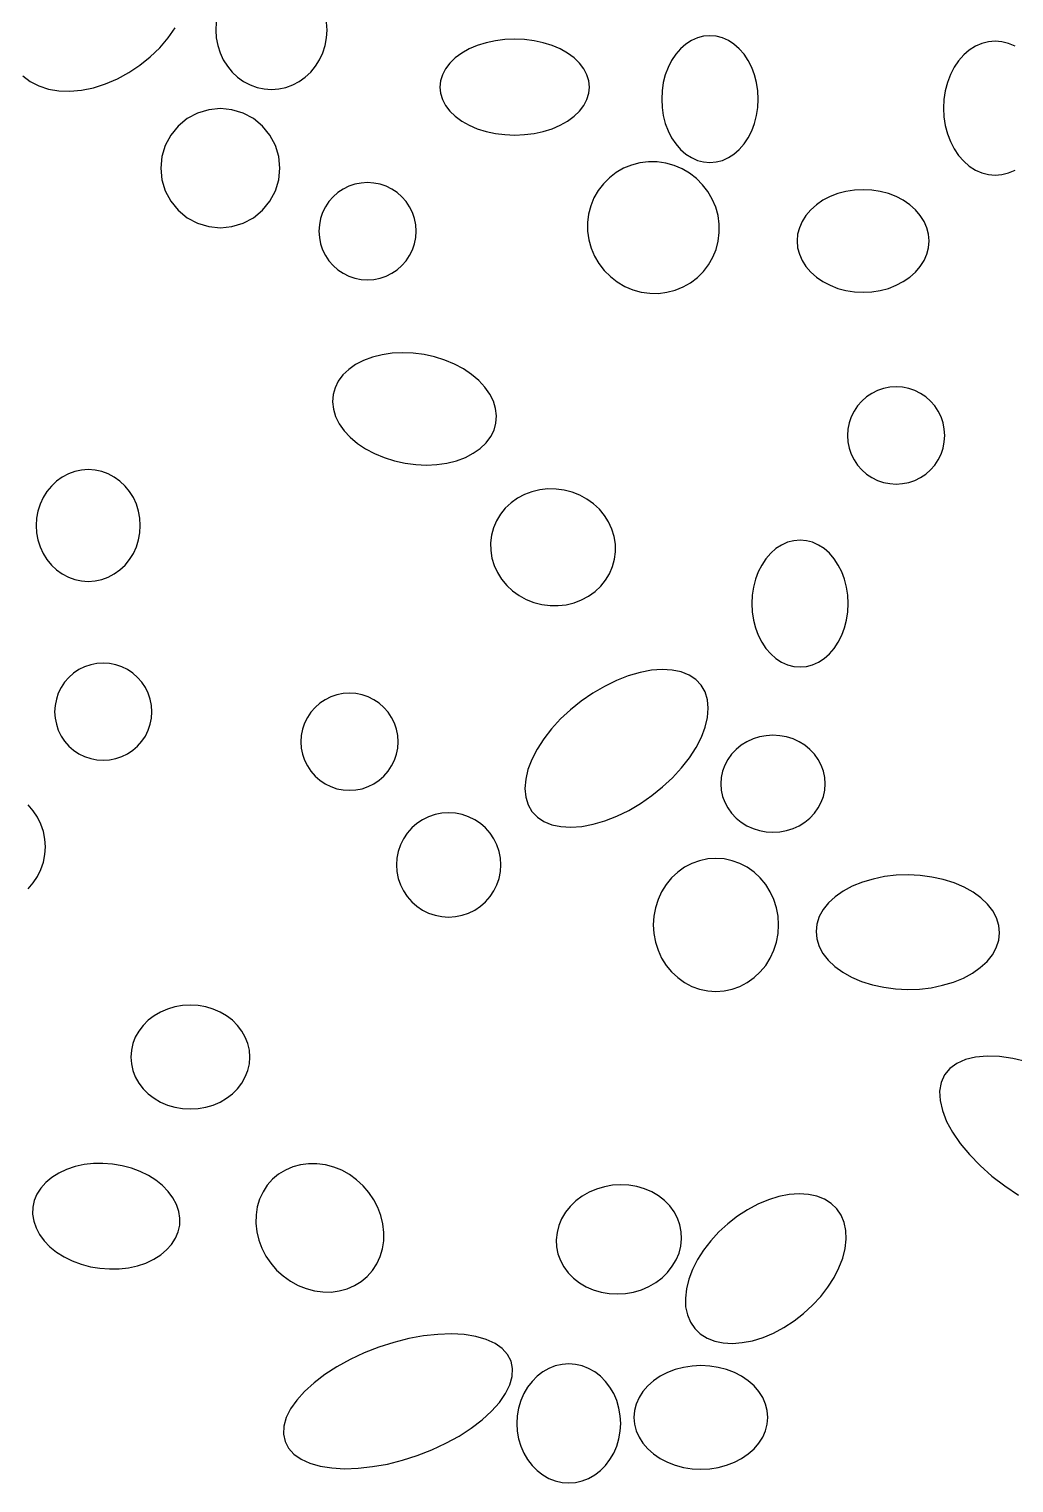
# Model space of a CAD drawing. Extents: x -1 to 217, y -22 to 302.
# Drawn here: x 156.57 to 166.98, y 31.22 to 46.59 of the extents above; entities that cross this region are included whole.
import ezdxf

# ---------------------------------------------------------------- set-up
doc = ezdxf.new("R2010")
doc.units = 0

msp = doc.modelspace()

# ---------------------------------------------------------------- linework, layer by layer
at = {"layer": 'CIRCLES'}
for p, q in [((158.35, 45.699), (158.241, 45.641)), ((158.468, 45.735), (158.35, 45.699)), ((158.591, 45.747), (158.468, 45.735)), ((158.714, 45.735), (158.591, 45.747)), ((158.832, 45.699), (158.714, 45.735)), ((158.941, 45.641), (158.832, 45.699)), ((158.146, 45.562), (158.067, 45.467)), ((158.241, 45.641), (158.146, 45.562)), ((159.037, 45.562), (158.941, 45.641)), ((159.115, 45.467), (159.037, 45.562)), ((158.009, 45.358), (157.973, 45.24)), ((158.067, 45.467), (158.009, 45.358)), ((159.174, 45.358), (159.115, 45.467)), ((159.209, 45.24), (159.174, 45.358)), ((157.973, 45.24), (157.961, 45.117)), ((159.221, 45.117), (159.209, 45.24)), ((157.961, 45.117), (157.973, 44.994)), ((159.209, 44.994), (159.221, 45.117)), ((157.973, 44.994), (158.009, 44.876)), ((159.174, 44.876), (159.209, 44.994)), ((158.009, 44.876), (158.067, 44.767)), ((158.067, 44.767), (158.146, 44.671)), ((159.037, 44.671), (159.115, 44.767)), ((159.115, 44.767), (159.174, 44.876)), ((158.146, 44.671), (158.241, 44.593)), ((158.241, 44.593), (158.35, 44.534)), ((158.832, 44.534), (158.941, 44.593)), ((158.941, 44.593), (159.037, 44.671)), ((158.35, 44.534), (158.468, 44.499)), ((158.468, 44.499), (158.591, 44.487)), ((158.591, 44.487), (158.714, 44.499)), ((158.714, 44.499), (158.832, 44.534))]:
    msp.add_line(p, q, dxfattribs=at)
at = {"layer": 'ELLIPSES'}
for p, q in [((158.038, 46.493), (158.114, 46.602)), ((158.548, 46.659), (158.543, 46.577)), ((158.543, 46.577), (158.548, 46.495)), ((159.719, 46.577), (159.714, 46.659)), ((159.714, 46.495), (159.719, 46.577)), ((157.95, 46.39), (158.038, 46.493)), ((158.548, 46.495), (158.563, 46.415)), ((159.699, 46.415), (159.714, 46.495)), ((161.4, 46.443), (161.307, 46.414)), ((161.498, 46.464), (161.4, 46.443)), ((161.6, 46.477), (161.498, 46.464)), ((161.703, 46.482), (161.6, 46.477)), ((161.806, 46.477), (161.703, 46.482)), ((161.907, 46.464), (161.806, 46.477)), ((162.005, 46.443), (161.907, 46.464)), ((162.098, 46.414), (162.005, 46.443)), ((163.512, 46.428), (163.456, 46.379)), ((163.571, 46.466), (163.512, 46.428)), ((163.635, 46.495), (163.571, 46.466)), ((163.7, 46.512), (163.635, 46.495)), ((163.767, 46.517), (163.7, 46.512)), ((163.833, 46.512), (163.767, 46.517)), ((163.898, 46.495), (163.833, 46.512)), ((163.962, 46.466), (163.898, 46.495)), ((164.021, 46.428), (163.962, 46.466)), ((164.077, 46.379), (164.021, 46.428)), ((166.641, 46.436), (166.573, 46.406)), ((166.711, 46.454), (166.641, 46.436)), ((166.783, 46.46), (166.711, 46.454)), ((166.854, 46.454), (166.783, 46.46)), ((166.924, 46.436), (166.854, 46.454)), ((166.992, 46.406), (166.924, 46.436)), ((157.741, 46.205), (157.85, 46.293)), ((157.85, 46.293), (157.95, 46.39)), ((158.563, 46.415), (158.588, 46.337)), ((158.588, 46.337), (158.622, 46.263)), ((159.64, 46.263), (159.674, 46.337)), ((159.674, 46.337), (159.699, 46.415)), ((161.075, 46.283), (161.018, 46.228)), ((161.144, 46.333), (161.075, 46.283)), ((161.221, 46.377), (161.144, 46.333)), ((161.307, 46.414), (161.221, 46.377)), ((162.184, 46.377), (162.098, 46.414)), ((162.262, 46.333), (162.184, 46.377)), ((162.33, 46.283), (162.262, 46.333)), ((162.388, 46.228), (162.33, 46.283)), ((163.406, 46.321), (163.362, 46.255)), ((163.456, 46.379), (163.406, 46.321)), ((164.127, 46.321), (164.077, 46.379)), ((164.171, 46.255), (164.127, 46.321)), ((166.45, 46.314), (166.396, 46.253)), ((166.509, 46.365), (166.45, 46.314)), ((166.573, 46.406), (166.509, 46.365)), ((157.502, 46.061), (157.624, 46.127)), ((157.624, 46.127), (157.741, 46.205)), ((158.622, 46.263), (158.665, 46.195)), ((158.665, 46.195), (158.715, 46.133)), ((158.715, 46.133), (158.773, 46.079)), ((159.489, 46.079), (159.547, 46.133)), ((159.547, 46.133), (159.597, 46.195)), ((159.597, 46.195), (159.64, 46.263)), ((160.972, 46.168), (160.939, 46.105)), ((161.018, 46.228), (160.972, 46.168)), ((162.433, 46.168), (162.388, 46.228)), ((162.467, 46.105), (162.433, 46.168)), ((163.325, 46.182), (163.295, 46.104)), ((163.362, 46.255), (163.325, 46.182)), ((164.208, 46.182), (164.171, 46.255)), ((164.238, 46.104), (164.208, 46.182)), ((166.349, 46.183), (166.309, 46.106)), ((166.396, 46.253), (166.349, 46.183)), ((156.502, 46.094), (156.581, 46.033)), ((156.581, 46.033), (156.671, 45.986)), ((156.671, 45.986), (156.773, 45.953)), ((157.124, 45.941), (157.25, 45.967)), ((157.25, 45.967), (157.376, 46.007)), ((157.376, 46.007), (157.502, 46.061)), ((158.773, 46.079), (158.837, 46.034)), ((158.837, 46.034), (158.906, 45.997)), ((158.906, 45.997), (158.979, 45.971)), ((158.979, 45.971), (159.054, 45.955)), ((159.208, 45.955), (159.283, 45.971)), ((159.283, 45.971), (159.356, 45.997)), ((159.356, 45.997), (159.425, 46.034)), ((159.425, 46.034), (159.489, 46.079)), ((160.919, 46.04), (160.912, 45.974)), ((160.912, 45.974), (160.919, 45.908)), ((160.939, 46.105), (160.919, 46.04)), ((162.487, 46.04), (162.467, 46.105)), ((162.494, 45.974), (162.487, 46.04)), ((162.487, 45.908), (162.494, 45.974)), ((163.274, 46.021), (163.261, 45.935)), ((163.295, 46.104), (163.274, 46.021)), ((164.259, 46.021), (164.238, 46.104)), ((164.272, 45.935), (164.259, 46.021)), ((166.277, 46.023), (166.254, 45.935)), ((166.309, 46.106), (166.277, 46.023)), ((156.773, 45.953), (156.883, 45.934)), ((156.883, 45.934), (157.001, 45.93)), ((157.001, 45.93), (157.124, 45.941)), ((159.054, 45.955), (159.131, 45.949)), ((159.131, 45.949), (159.208, 45.955)), ((160.919, 45.908), (160.939, 45.843)), ((160.939, 45.843), (160.972, 45.78)), ((162.433, 45.78), (162.467, 45.843)), ((162.467, 45.843), (162.487, 45.908)), ((163.261, 45.935), (163.257, 45.847)), ((163.257, 45.847), (163.261, 45.759)), ((164.276, 45.847), (164.272, 45.935)), ((164.272, 45.759), (164.276, 45.847)), ((166.24, 45.844), (166.236, 45.752)), ((166.254, 45.935), (166.24, 45.844)), ((160.972, 45.78), (161.018, 45.72)), ((161.018, 45.72), (161.075, 45.665)), ((161.075, 45.665), (161.144, 45.615)), ((162.262, 45.615), (162.33, 45.665)), ((162.33, 45.665), (162.388, 45.72)), ((162.388, 45.72), (162.433, 45.78)), ((163.261, 45.759), (163.274, 45.673)), ((163.274, 45.673), (163.295, 45.59)), ((164.238, 45.59), (164.259, 45.673)), ((164.259, 45.673), (164.272, 45.759)), ((166.236, 45.752), (166.24, 45.659)), ((166.24, 45.659), (166.254, 45.568)), ((161.144, 45.615), (161.221, 45.571)), ((161.221, 45.571), (161.307, 45.534)), ((161.307, 45.534), (161.4, 45.505)), ((161.4, 45.505), (161.498, 45.484)), ((161.907, 45.484), (162.005, 45.505)), ((162.005, 45.505), (162.098, 45.534)), ((162.098, 45.534), (162.184, 45.571)), ((162.184, 45.571), (162.262, 45.615)), ((163.295, 45.59), (163.325, 45.512)), ((163.325, 45.512), (163.362, 45.439)), ((164.171, 45.439), (164.208, 45.512)), ((164.208, 45.512), (164.238, 45.59)), ((166.254, 45.568), (166.277, 45.481)), ((161.498, 45.484), (161.6, 45.471)), ((161.6, 45.471), (161.703, 45.466)), ((161.703, 45.466), (161.806, 45.471)), ((161.806, 45.471), (161.907, 45.484)), ((163.362, 45.439), (163.406, 45.373)), ((163.406, 45.373), (163.456, 45.315)), ((164.077, 45.315), (164.127, 45.373)), ((164.127, 45.373), (164.171, 45.439)), ((166.277, 45.481), (166.309, 45.398)), ((166.309, 45.398), (166.349, 45.321)), ((163.456, 45.315), (163.512, 45.266)), ((163.512, 45.266), (163.571, 45.228)), ((163.571, 45.228), (163.635, 45.199)), ((163.635, 45.199), (163.7, 45.182)), ((163.833, 45.182), (163.898, 45.199)), ((163.898, 45.199), (163.962, 45.228)), ((163.962, 45.228), (164.021, 45.266)), ((164.021, 45.266), (164.077, 45.315)), ((166.349, 45.321), (166.396, 45.251)), ((166.396, 45.251), (166.45, 45.19)), ((162.776, 45.071), (162.704, 45.016)), ((162.854, 45.115), (162.776, 45.071)), ((162.938, 45.149), (162.854, 45.115)), ((163.026, 45.172), (162.938, 45.149)), ((163.117, 45.183), (163.026, 45.172)), ((163.208, 45.182), (163.117, 45.183)), ((163.299, 45.169), (163.208, 45.182)), ((163.387, 45.145), (163.299, 45.169)), ((163.472, 45.109), (163.387, 45.145)), ((163.551, 45.063), (163.472, 45.109)), ((163.624, 45.006), (163.551, 45.063)), ((163.7, 45.182), (163.767, 45.177)), ((163.767, 45.177), (163.833, 45.182)), ((166.45, 45.19), (166.509, 45.138)), ((166.509, 45.138), (166.573, 45.097)), ((166.573, 45.097), (166.641, 45.068)), ((166.641, 45.068), (166.711, 45.05)), ((166.711, 45.05), (166.783, 45.044)), ((166.783, 45.044), (166.854, 45.05)), ((166.854, 45.05), (166.924, 45.068)), ((166.924, 45.068), (166.992, 45.097)), ((159.89, 44.895), (159.834, 44.858)), ((159.95, 44.925), (159.89, 44.895)), ((160.014, 44.946), (159.95, 44.925)), ((160.08, 44.959), (160.014, 44.946)), ((160.147, 44.964), (160.08, 44.959)), ((160.214, 44.959), (160.147, 44.964)), ((160.28, 44.946), (160.214, 44.959)), ((160.344, 44.925), (160.28, 44.946)), ((160.404, 44.895), (160.344, 44.925)), ((160.46, 44.858), (160.404, 44.895)), ((162.64, 44.952), (162.585, 44.881)), ((162.704, 45.016), (162.64, 44.952)), ((163.689, 44.941), (163.624, 45.006)), ((163.745, 44.869), (163.689, 44.941)), ((165.295, 44.884), (165.205, 44.87)), ((165.386, 44.889), (165.295, 44.884)), ((165.477, 44.884), (165.386, 44.889)), ((165.566, 44.87), (165.477, 44.884)), ((159.739, 44.763), (159.702, 44.707)), ((159.784, 44.813), (159.739, 44.763)), ((159.834, 44.858), (159.784, 44.813)), ((160.51, 44.813), (160.46, 44.858)), ((160.555, 44.763), (160.51, 44.813)), ((160.592, 44.707), (160.555, 44.763)), ((162.54, 44.802), (162.506, 44.719)), ((162.585, 44.881), (162.54, 44.802)), ((163.792, 44.789), (163.745, 44.869)), ((163.828, 44.705), (163.792, 44.789)), ((164.961, 44.777), (164.892, 44.73)), ((165.037, 44.816), (164.961, 44.777)), ((165.119, 44.848), (165.037, 44.816)), ((165.205, 44.87), (165.119, 44.848)), ((165.653, 44.848), (165.566, 44.87)), ((165.735, 44.816), (165.653, 44.848)), ((165.811, 44.777), (165.735, 44.816)), ((165.879, 44.73), (165.811, 44.777)), ((159.651, 44.583), (159.638, 44.517)), ((159.672, 44.647), (159.651, 44.583)), ((159.702, 44.707), (159.672, 44.647)), ((160.622, 44.647), (160.592, 44.707)), ((160.643, 44.583), (160.622, 44.647)), ((160.656, 44.517), (160.643, 44.583)), ((162.484, 44.631), (162.473, 44.541)), ((162.506, 44.719), (162.484, 44.631)), ((163.852, 44.617), (163.828, 44.705)), ((163.865, 44.526), (163.852, 44.617)), ((164.781, 44.618), (164.741, 44.554)), ((164.832, 44.677), (164.781, 44.618)), ((164.892, 44.73), (164.832, 44.677)), ((165.94, 44.677), (165.879, 44.73)), ((165.99, 44.618), (165.94, 44.677)), ((166.031, 44.554), (165.99, 44.618)), ((159.638, 44.517), (159.633, 44.45)), ((159.633, 44.45), (159.638, 44.383)), ((160.661, 44.45), (160.656, 44.517)), ((160.656, 44.383), (160.661, 44.45)), ((162.473, 44.541), (162.473, 44.45)), ((162.473, 44.45), (162.486, 44.359)), ((163.855, 44.345), (163.866, 44.435)), ((163.866, 44.435), (163.865, 44.526)), ((164.712, 44.487), (164.694, 44.418)), ((164.741, 44.554), (164.712, 44.487)), ((166.06, 44.487), (166.031, 44.554)), ((166.078, 44.418), (166.06, 44.487)), ((159.638, 44.383), (159.651, 44.317)), ((159.651, 44.317), (159.672, 44.253)), ((160.622, 44.253), (160.643, 44.317)), ((160.643, 44.317), (160.656, 44.383)), ((162.486, 44.359), (162.511, 44.271)), ((162.511, 44.271), (162.546, 44.187)), ((163.832, 44.258), (163.855, 44.345)), ((164.694, 44.418), (164.688, 44.347)), ((164.688, 44.347), (164.694, 44.276)), ((164.694, 44.276), (164.712, 44.207)), ((166.06, 44.207), (166.078, 44.276)), ((166.084, 44.347), (166.078, 44.418)), ((166.078, 44.276), (166.084, 44.347)), ((159.672, 44.253), (159.702, 44.193)), ((159.702, 44.193), (159.739, 44.137)), ((159.739, 44.137), (159.784, 44.087)), ((160.51, 44.087), (160.555, 44.137)), ((160.555, 44.137), (160.592, 44.193)), ((160.592, 44.193), (160.622, 44.253)), ((162.546, 44.187), (162.593, 44.108)), ((163.753, 44.095), (163.798, 44.174)), ((163.798, 44.174), (163.832, 44.258)), ((164.712, 44.207), (164.741, 44.14)), ((164.741, 44.14), (164.781, 44.076)), ((165.99, 44.076), (166.031, 44.14)), ((166.031, 44.14), (166.06, 44.207)), ((159.784, 44.087), (159.834, 44.042)), ((159.834, 44.042), (159.89, 44.005)), ((159.89, 44.005), (159.95, 43.975)), ((159.95, 43.975), (160.014, 43.954)), ((160.28, 43.954), (160.344, 43.975)), ((160.344, 43.975), (160.404, 44.005)), ((160.404, 44.005), (160.46, 44.042)), ((160.46, 44.042), (160.51, 44.087)), ((162.593, 44.108), (162.649, 44.035)), ((162.649, 44.035), (162.714, 43.97)), ((162.714, 43.97), (162.787, 43.914)), ((163.634, 43.96), (163.698, 44.024)), ((163.698, 44.024), (163.753, 44.095)), ((164.781, 44.076), (164.832, 44.017)), ((164.832, 44.017), (164.892, 43.964)), ((164.892, 43.964), (164.961, 43.917)), ((165.811, 43.917), (165.879, 43.964)), ((165.879, 43.964), (165.94, 44.017)), ((165.94, 44.017), (165.99, 44.076)), ((160.014, 43.954), (160.08, 43.941)), ((160.08, 43.941), (160.147, 43.936)), ((160.147, 43.936), (160.214, 43.941)), ((160.214, 43.941), (160.28, 43.954)), ((162.787, 43.914), (162.867, 43.867)), ((162.867, 43.867), (162.951, 43.831)), ((162.951, 43.831), (163.04, 43.807)), ((163.312, 43.804), (163.4, 43.827)), ((163.4, 43.827), (163.484, 43.861)), ((163.484, 43.861), (163.563, 43.905)), ((163.563, 43.905), (163.634, 43.96)), ((164.961, 43.917), (165.037, 43.878)), ((165.037, 43.878), (165.119, 43.846)), ((165.119, 43.846), (165.205, 43.824)), ((165.205, 43.824), (165.295, 43.81)), ((165.295, 43.81), (165.386, 43.805)), ((165.386, 43.805), (165.477, 43.81)), ((165.477, 43.81), (165.566, 43.824)), ((165.566, 43.824), (165.653, 43.846)), ((165.653, 43.846), (165.735, 43.878)), ((165.735, 43.878), (165.811, 43.917)), ((163.04, 43.807), (163.13, 43.794)), ((163.13, 43.794), (163.222, 43.793)), ((163.222, 43.793), (163.312, 43.804)), ((160.021, 43.04), (159.948, 42.989)), ((160.106, 43.084), (160.021, 43.04)), ((160.199, 43.119), (160.106, 43.084)), ((160.3, 43.144), (160.199, 43.119)), ((160.407, 43.159), (160.3, 43.144)), ((160.517, 43.165), (160.407, 43.159)), ((160.63, 43.16), (160.517, 43.165)), ((160.744, 43.146), (160.63, 43.16)), ((160.855, 43.121), (160.744, 43.146)), ((160.963, 43.087), (160.855, 43.121)), ((161.066, 43.044), (160.963, 43.087)), ((161.161, 42.994), (161.066, 43.044)), ((159.886, 42.93), (159.838, 42.865)), ((159.948, 42.989), (159.886, 42.93)), ((161.247, 42.935), (161.161, 42.994)), ((161.323, 42.871), (161.247, 42.935)), ((159.803, 42.795), (159.783, 42.722)), ((159.838, 42.865), (159.803, 42.795)), ((161.388, 42.802), (161.323, 42.871)), ((161.439, 42.728), (161.388, 42.802)), ((165.478, 42.736), (165.422, 42.699)), ((165.538, 42.766), (165.478, 42.736)), ((165.602, 42.787), (165.538, 42.766)), ((165.668, 42.8), (165.602, 42.787)), ((165.735, 42.805), (165.668, 42.8)), ((165.802, 42.8), (165.735, 42.805)), ((165.868, 42.787), (165.802, 42.8)), ((165.932, 42.766), (165.868, 42.787)), ((165.992, 42.736), (165.932, 42.766)), ((166.048, 42.699), (165.992, 42.736)), ((159.783, 42.722), (159.777, 42.646)), ((159.777, 42.646), (159.786, 42.568)), ((161.477, 42.652), (161.439, 42.728)), ((161.501, 42.575), (161.477, 42.652)), ((165.327, 42.604), (165.29, 42.548)), ((165.372, 42.654), (165.327, 42.604)), ((165.422, 42.699), (165.372, 42.654)), ((166.098, 42.654), (166.048, 42.699)), ((166.143, 42.604), (166.098, 42.654)), ((166.18, 42.548), (166.143, 42.604)), ((159.786, 42.568), (159.81, 42.491)), ((159.81, 42.491), (159.848, 42.415)), ((161.51, 42.497), (161.501, 42.575)), ((161.504, 42.421), (161.51, 42.497)), ((165.26, 42.488), (165.239, 42.424)), ((165.29, 42.548), (165.26, 42.488)), ((166.21, 42.488), (166.18, 42.548)), ((166.231, 42.424), (166.21, 42.488)), ((159.848, 42.415), (159.899, 42.341)), ((159.899, 42.341), (159.964, 42.272)), ((159.964, 42.272), (160.04, 42.207)), ((161.401, 42.213), (161.449, 42.278)), ((161.449, 42.278), (161.484, 42.348)), ((161.484, 42.348), (161.504, 42.421)), ((165.226, 42.358), (165.221, 42.291)), ((165.221, 42.291), (165.226, 42.224)), ((165.239, 42.424), (165.226, 42.358)), ((166.244, 42.358), (166.231, 42.424)), ((166.249, 42.291), (166.244, 42.358)), ((166.244, 42.224), (166.249, 42.291)), ((160.04, 42.207), (160.126, 42.149)), ((160.126, 42.149), (160.221, 42.099)), ((161.265, 42.103), (161.339, 42.154)), ((161.339, 42.154), (161.401, 42.213)), ((165.226, 42.224), (165.239, 42.158)), ((165.239, 42.158), (165.26, 42.094)), ((166.21, 42.094), (166.231, 42.158)), ((166.231, 42.158), (166.244, 42.224)), ((160.221, 42.099), (160.324, 42.056)), ((160.324, 42.056), (160.432, 42.022)), ((160.432, 42.022), (160.543, 41.997)), ((160.543, 41.997), (160.656, 41.983)), ((160.656, 41.983), (160.769, 41.978)), ((160.769, 41.978), (160.88, 41.984)), ((160.88, 41.984), (160.987, 41.999)), ((160.987, 41.999), (161.088, 42.024)), ((161.088, 42.024), (161.181, 42.059)), ((161.181, 42.059), (161.265, 42.103)), ((165.26, 42.094), (165.29, 42.034)), ((165.29, 42.034), (165.327, 41.978)), ((165.327, 41.978), (165.372, 41.928)), ((166.098, 41.928), (166.143, 41.978)), ((166.143, 41.978), (166.18, 42.034)), ((166.18, 42.034), (166.21, 42.094)), ((156.919, 41.85), (156.859, 41.807)), ((156.984, 41.884), (156.919, 41.85)), ((157.052, 41.909), (156.984, 41.884)), ((157.122, 41.924), (157.052, 41.909)), ((157.194, 41.929), (157.122, 41.924)), ((157.266, 41.924), (157.194, 41.929)), ((157.337, 41.909), (157.266, 41.924)), ((157.405, 41.884), (157.337, 41.909)), ((157.469, 41.85), (157.405, 41.884)), ((157.529, 41.807), (157.469, 41.85)), ((165.372, 41.928), (165.422, 41.883)), ((165.422, 41.883), (165.478, 41.846)), ((165.478, 41.846), (165.538, 41.816)), ((165.538, 41.816), (165.602, 41.795)), ((165.868, 41.795), (165.932, 41.816)), ((165.932, 41.816), (165.992, 41.846)), ((165.992, 41.846), (166.048, 41.883)), ((166.048, 41.883), (166.098, 41.928)), ((156.758, 41.698), (156.718, 41.634)), ((156.805, 41.756), (156.758, 41.698)), ((156.859, 41.807), (156.805, 41.756)), ((157.583, 41.756), (157.529, 41.807)), ((157.631, 41.698), (157.583, 41.756)), ((157.671, 41.634), (157.631, 41.698)), ((161.805, 41.665), (161.731, 41.626)), ((161.885, 41.696), (161.805, 41.665)), ((161.968, 41.716), (161.885, 41.696)), ((162.054, 41.725), (161.968, 41.716)), ((162.14, 41.724), (162.054, 41.725)), ((162.226, 41.713), (162.14, 41.724)), ((162.31, 41.691), (162.226, 41.713)), ((162.39, 41.659), (162.31, 41.691)), ((162.466, 41.618), (162.39, 41.659)), ((165.602, 41.795), (165.668, 41.782)), ((165.668, 41.782), (165.735, 41.777)), ((165.735, 41.777), (165.802, 41.782)), ((165.802, 41.782), (165.868, 41.795)), ((156.686, 41.564), (156.663, 41.491)), ((156.718, 41.634), (156.686, 41.564)), ((157.703, 41.564), (157.671, 41.634)), ((157.726, 41.491), (157.703, 41.564)), ((161.603, 41.521), (161.552, 41.457)), ((161.664, 41.577), (161.603, 41.521)), ((161.731, 41.626), (161.664, 41.577)), ((162.535, 41.568), (162.466, 41.618)), ((162.598, 41.511), (162.535, 41.568)), ((162.651, 41.446), (162.598, 41.511)), ((156.649, 41.416), (156.644, 41.339)), ((156.663, 41.491), (156.649, 41.416)), ((157.74, 41.416), (157.726, 41.491)), ((157.744, 41.339), (157.74, 41.416)), ((161.51, 41.388), (161.478, 41.313)), ((161.552, 41.457), (161.51, 41.388)), ((162.696, 41.376), (162.651, 41.446)), ((162.73, 41.301), (162.696, 41.376)), ((156.644, 41.339), (156.649, 41.261)), ((156.649, 41.261), (156.663, 41.186)), ((157.726, 41.186), (157.74, 41.261)), ((157.74, 41.261), (157.744, 41.339)), ((161.457, 41.236), (161.447, 41.156)), ((161.478, 41.313), (161.457, 41.236)), ((162.754, 41.222), (162.73, 41.301)), ((162.767, 41.142), (162.754, 41.222)), ((156.663, 41.186), (156.686, 41.113)), ((156.686, 41.113), (156.718, 41.043)), ((156.718, 41.043), (156.758, 40.979)), ((157.631, 40.979), (157.671, 41.043)), ((157.671, 41.043), (157.703, 41.113)), ((157.703, 41.113), (157.726, 41.186)), ((161.447, 41.156), (161.449, 41.075)), ((161.449, 41.075), (161.462, 40.995)), ((162.759, 40.981), (162.768, 41.061)), ((162.768, 41.061), (162.767, 41.142)), ((164.409, 41.045), (164.358, 40.987)), ((164.464, 41.094), (164.409, 41.045)), ((164.524, 41.132), (164.464, 41.094)), ((164.587, 41.161), (164.524, 41.132)), ((164.652, 41.178), (164.587, 41.161)), ((164.719, 41.183), (164.652, 41.178)), ((164.786, 41.178), (164.719, 41.183)), ((164.851, 41.161), (164.786, 41.178)), ((164.914, 41.132), (164.851, 41.161)), ((164.974, 41.094), (164.914, 41.132)), ((165.029, 41.045), (164.974, 41.094)), ((165.08, 40.987), (165.029, 41.045)), ((156.758, 40.979), (156.805, 40.921)), ((156.805, 40.921), (156.859, 40.87)), ((157.529, 40.87), (157.583, 40.921)), ((157.583, 40.921), (157.631, 40.979)), ((161.462, 40.995), (161.485, 40.916)), ((161.485, 40.916), (161.52, 40.841)), ((162.706, 40.829), (162.738, 40.904)), ((162.738, 40.904), (162.759, 40.981)), ((164.314, 40.921), (164.277, 40.848)), ((164.358, 40.987), (164.314, 40.921)), ((165.124, 40.921), (165.08, 40.987)), ((165.161, 40.848), (165.124, 40.921)), ((156.859, 40.87), (156.919, 40.827)), ((156.919, 40.827), (156.984, 40.793)), ((156.984, 40.793), (157.052, 40.768)), ((157.052, 40.768), (157.122, 40.753)), ((157.122, 40.753), (157.194, 40.748)), ((157.194, 40.748), (157.266, 40.753)), ((157.266, 40.753), (157.337, 40.768)), ((157.337, 40.768), (157.405, 40.793)), ((157.405, 40.793), (157.469, 40.827)), ((157.469, 40.827), (157.529, 40.87)), ((161.52, 40.841), (161.564, 40.771)), ((161.564, 40.771), (161.618, 40.706)), ((162.612, 40.696), (162.664, 40.76)), ((162.664, 40.76), (162.706, 40.829)), ((164.248, 40.77), (164.226, 40.687)), ((164.277, 40.848), (164.248, 40.77)), ((165.19, 40.77), (165.161, 40.848)), ((165.212, 40.687), (165.19, 40.77)), ((161.618, 40.706), (161.68, 40.648)), ((161.68, 40.648), (161.75, 40.599)), ((161.75, 40.599), (161.825, 40.557)), ((162.41, 40.551), (162.484, 40.591)), ((162.484, 40.591), (162.552, 40.64)), ((162.552, 40.64), (162.612, 40.696)), ((164.213, 40.601), (164.209, 40.513)), ((164.226, 40.687), (164.213, 40.601)), ((165.225, 40.601), (165.212, 40.687)), ((165.229, 40.513), (165.225, 40.601)), ((161.825, 40.557), (161.906, 40.526)), ((161.906, 40.526), (161.99, 40.504)), ((161.99, 40.504), (162.076, 40.493)), ((162.076, 40.493), (162.162, 40.492)), ((162.162, 40.492), (162.248, 40.501)), ((162.248, 40.501), (162.331, 40.521)), ((162.331, 40.521), (162.41, 40.551)), ((164.209, 40.513), (164.213, 40.425)), ((165.225, 40.425), (165.229, 40.513)), ((164.213, 40.425), (164.226, 40.339)), ((164.226, 40.339), (164.248, 40.256)), ((165.19, 40.256), (165.212, 40.339)), ((165.212, 40.339), (165.225, 40.425)), ((164.248, 40.256), (164.277, 40.178)), ((164.277, 40.178), (164.314, 40.105)), ((165.124, 40.105), (165.161, 40.178)), ((165.161, 40.178), (165.19, 40.256)), ((164.314, 40.105), (164.358, 40.039)), ((164.358, 40.039), (164.409, 39.981)), ((164.409, 39.981), (164.464, 39.932)), ((164.974, 39.932), (165.029, 39.981)), ((165.029, 39.981), (165.08, 40.039)), ((165.08, 40.039), (165.124, 40.105)), ((157.096, 39.815), (157.04, 39.778)), ((157.156, 39.845), (157.096, 39.815)), ((157.22, 39.866), (157.156, 39.845)), ((157.286, 39.879), (157.22, 39.866)), ((157.353, 39.884), (157.286, 39.879)), ((157.42, 39.879), (157.353, 39.884)), ((157.486, 39.866), (157.42, 39.879)), ((157.55, 39.845), (157.486, 39.866)), ((157.61, 39.815), (157.55, 39.845)), ((157.666, 39.778), (157.61, 39.815)), ((163.262, 39.816), (163.149, 39.808)), ((163.368, 39.81), (163.262, 39.816)), ((164.464, 39.932), (164.524, 39.894)), ((164.524, 39.894), (164.587, 39.865)), ((164.587, 39.865), (164.652, 39.848)), ((164.652, 39.848), (164.719, 39.843)), ((164.719, 39.843), (164.786, 39.848)), ((164.786, 39.848), (164.851, 39.865)), ((164.851, 39.865), (164.914, 39.894)), ((164.914, 39.894), (164.974, 39.932)), ((156.945, 39.683), (156.908, 39.627)), ((156.99, 39.733), (156.945, 39.683)), ((157.04, 39.778), (156.99, 39.733)), ((157.716, 39.733), (157.666, 39.778)), ((157.761, 39.683), (157.716, 39.733)), ((157.798, 39.627), (157.761, 39.683)), ((162.778, 39.699), (162.651, 39.638)), ((162.904, 39.749), (162.778, 39.699)), ((163.028, 39.785), (162.904, 39.749)), ((163.149, 39.808), (163.028, 39.785)), ((163.463, 39.79), (163.368, 39.81)), ((163.547, 39.756), (163.463, 39.79)), ((163.618, 39.709), (163.547, 39.756)), ((163.674, 39.65), (163.618, 39.709)), ((156.878, 39.567), (156.857, 39.503)), ((156.908, 39.627), (156.878, 39.567)), ((157.828, 39.567), (157.798, 39.627)), ((157.849, 39.503), (157.828, 39.567)), ((159.76, 39.527), (159.7, 39.497)), ((159.824, 39.549), (159.76, 39.527)), ((159.889, 39.562), (159.824, 39.549)), ((159.957, 39.566), (159.889, 39.562)), ((160.024, 39.562), (159.957, 39.566)), ((160.089, 39.549), (160.024, 39.562)), ((160.153, 39.527), (160.089, 39.549)), ((160.213, 39.497), (160.153, 39.527)), ((162.527, 39.565), (162.407, 39.482)), ((162.651, 39.638), (162.527, 39.565)), ((163.715, 39.579), (163.674, 39.65)), ((163.74, 39.497), (163.715, 39.579)), ((156.844, 39.437), (156.839, 39.37)), ((156.839, 39.37), (156.844, 39.303)), ((156.857, 39.503), (156.844, 39.437)), ((157.862, 39.437), (157.849, 39.503)), ((157.867, 39.37), (157.862, 39.437)), ((157.862, 39.303), (157.867, 39.37)), ((159.549, 39.365), (159.512, 39.309)), ((159.593, 39.416), (159.549, 39.365)), ((159.644, 39.46), (159.593, 39.416)), ((159.7, 39.497), (159.644, 39.46)), ((160.269, 39.46), (160.213, 39.497)), ((160.32, 39.416), (160.269, 39.46)), ((160.364, 39.365), (160.32, 39.416)), ((160.401, 39.309), (160.364, 39.365)), ((162.293, 39.391), (162.188, 39.293)), ((162.407, 39.482), (162.293, 39.391)), ((163.749, 39.407), (163.74, 39.497)), ((163.74, 39.31), (163.749, 39.407)), ((156.844, 39.303), (156.857, 39.237)), ((156.857, 39.237), (156.878, 39.173)), ((157.828, 39.173), (157.849, 39.237)), ((157.849, 39.237), (157.862, 39.303)), ((159.482, 39.249), (159.46, 39.185)), ((159.512, 39.309), (159.482, 39.249)), ((160.431, 39.249), (160.401, 39.309)), ((160.453, 39.185), (160.431, 39.249)), ((162.188, 39.293), (162.093, 39.189)), ((163.676, 39.101), (163.716, 39.207)), ((163.716, 39.207), (163.74, 39.31)), ((156.878, 39.173), (156.908, 39.113)), ((156.908, 39.113), (156.945, 39.057)), ((156.945, 39.057), (156.99, 39.007)), ((157.716, 39.007), (157.761, 39.057)), ((157.761, 39.057), (157.798, 39.113)), ((157.798, 39.113), (157.828, 39.173)), ((159.447, 39.12), (159.443, 39.053)), ((159.443, 39.053), (159.447, 38.985)), ((159.46, 39.185), (159.447, 39.12)), ((160.466, 39.12), (160.453, 39.185)), ((160.47, 39.053), (160.466, 39.12)), ((160.466, 38.985), (160.47, 39.053)), ((162.01, 39.082), (161.94, 38.973)), ((162.093, 39.189), (162.01, 39.082)), ((163.62, 38.992), (163.676, 39.101)), ((164.157, 39.052), (164.097, 39.015)), ((164.222, 39.082), (164.157, 39.052)), ((164.29, 39.103), (164.222, 39.082)), ((164.361, 39.116), (164.29, 39.103)), ((164.433, 39.121), (164.361, 39.116)), ((164.505, 39.116), (164.433, 39.121)), ((164.576, 39.103), (164.505, 39.116)), ((164.645, 39.082), (164.576, 39.103)), ((164.709, 39.052), (164.645, 39.082)), ((164.77, 39.015), (164.709, 39.052)), ((156.99, 39.007), (157.04, 38.962)), ((157.04, 38.962), (157.096, 38.925)), ((157.096, 38.925), (157.156, 38.895)), ((157.156, 38.895), (157.22, 38.874)), ((157.486, 38.874), (157.55, 38.895)), ((157.55, 38.895), (157.61, 38.925)), ((157.61, 38.925), (157.666, 38.962)), ((157.666, 38.962), (157.716, 39.007)), ((159.447, 38.985), (159.46, 38.92)), ((159.46, 38.92), (159.482, 38.856)), ((160.431, 38.856), (160.453, 38.92)), ((160.453, 38.92), (160.466, 38.985)), ((161.94, 38.973), (161.884, 38.864)), ((163.55, 38.883), (163.62, 38.992)), ((163.995, 38.92), (163.955, 38.864)), ((164.043, 38.971), (163.995, 38.92)), ((164.097, 39.015), (164.043, 38.971)), ((164.824, 38.971), (164.77, 39.015)), ((164.872, 38.92), (164.824, 38.971)), ((164.912, 38.864), (164.872, 38.92)), ((157.22, 38.874), (157.286, 38.861)), ((157.286, 38.861), (157.353, 38.856)), ((157.353, 38.856), (157.42, 38.861)), ((157.42, 38.861), (157.486, 38.874)), ((159.482, 38.856), (159.512, 38.796)), ((159.512, 38.796), (159.549, 38.74)), ((159.549, 38.74), (159.593, 38.689)), ((160.32, 38.689), (160.364, 38.74)), ((160.364, 38.74), (160.401, 38.796)), ((160.401, 38.796), (160.431, 38.856)), ((161.843, 38.758), (161.819, 38.655)), ((161.884, 38.864), (161.843, 38.758)), ((163.371, 38.672), (163.466, 38.776)), ((163.466, 38.776), (163.55, 38.883)), ((163.9, 38.741), (163.885, 38.675)), ((163.923, 38.804), (163.9, 38.741)), ((163.955, 38.864), (163.923, 38.804)), ((164.944, 38.804), (164.912, 38.864)), ((164.967, 38.741), (164.944, 38.804)), ((164.981, 38.675), (164.967, 38.741)), ((159.593, 38.689), (159.644, 38.645)), ((159.644, 38.645), (159.7, 38.608)), ((159.7, 38.608), (159.76, 38.578)), ((160.153, 38.578), (160.213, 38.608)), ((160.213, 38.608), (160.269, 38.645)), ((160.269, 38.645), (160.32, 38.689)), ((161.819, 38.655), (161.811, 38.558)), ((163.266, 38.574), (163.371, 38.672)), ((163.885, 38.675), (163.881, 38.608)), ((163.881, 38.608), (163.885, 38.541)), ((164.986, 38.608), (164.981, 38.675)), ((164.981, 38.541), (164.986, 38.608)), ((159.76, 38.578), (159.824, 38.556)), ((159.824, 38.556), (159.889, 38.543)), ((159.889, 38.543), (159.957, 38.539)), ((159.957, 38.539), (160.024, 38.543)), ((160.024, 38.543), (160.089, 38.556)), ((160.089, 38.556), (160.153, 38.578)), ((161.811, 38.558), (161.819, 38.468)), ((161.819, 38.468), (161.844, 38.387)), ((163.032, 38.4), (163.152, 38.483)), ((163.152, 38.483), (163.266, 38.574)), ((163.885, 38.541), (163.9, 38.475)), ((163.9, 38.475), (163.923, 38.412)), ((164.944, 38.412), (164.967, 38.475)), ((164.967, 38.475), (164.981, 38.541)), ((156.612, 38.323), (156.558, 38.384)), ((156.657, 38.254), (156.612, 38.323)), ((160.862, 38.283), (160.793, 38.26)), ((160.932, 38.297), (160.862, 38.283)), ((161.004, 38.302), (160.932, 38.297)), ((161.076, 38.297), (161.004, 38.302)), ((161.147, 38.283), (161.076, 38.297)), ((161.215, 38.26), (161.147, 38.283)), ((161.844, 38.387), (161.885, 38.316)), ((161.885, 38.316), (161.942, 38.256)), ((162.782, 38.266), (162.908, 38.327)), ((162.908, 38.327), (163.032, 38.4)), ((163.923, 38.412), (163.955, 38.352)), ((163.955, 38.352), (163.995, 38.296)), ((163.995, 38.296), (164.043, 38.245)), ((164.824, 38.245), (164.872, 38.296)), ((164.872, 38.296), (164.912, 38.352)), ((164.912, 38.352), (164.944, 38.412)), ((156.693, 38.181), (156.657, 38.254)), ((156.72, 38.103), (156.693, 38.181)), ((160.614, 38.141), (160.567, 38.086)), ((160.669, 38.188), (160.614, 38.141)), ((160.729, 38.228), (160.669, 38.188)), ((160.793, 38.26), (160.729, 38.228)), ((161.28, 38.228), (161.215, 38.26)), ((161.34, 38.188), (161.28, 38.228)), ((161.394, 38.141), (161.34, 38.188)), ((161.442, 38.086), (161.394, 38.141)), ((161.942, 38.256), (162.012, 38.209)), ((162.012, 38.209), (162.096, 38.175)), ((162.096, 38.175), (162.191, 38.155)), ((162.191, 38.155), (162.297, 38.149)), ((162.297, 38.149), (162.411, 38.158)), ((162.411, 38.158), (162.531, 38.18)), ((162.531, 38.18), (162.655, 38.216)), ((162.655, 38.216), (162.782, 38.266)), ((164.043, 38.245), (164.097, 38.201)), ((164.097, 38.201), (164.157, 38.164)), ((164.157, 38.164), (164.222, 38.134)), ((164.222, 38.134), (164.29, 38.113)), ((164.576, 38.113), (164.645, 38.134)), ((164.645, 38.134), (164.709, 38.164)), ((164.709, 38.164), (164.77, 38.201)), ((164.77, 38.201), (164.824, 38.245)), ((156.736, 38.023), (156.72, 38.103)), ((156.741, 37.941), (156.736, 38.023)), ((160.527, 38.026), (160.495, 37.962)), ((160.567, 38.086), (160.527, 38.026)), ((161.482, 38.026), (161.442, 38.086)), ((161.514, 37.962), (161.482, 38.026)), ((164.29, 38.113), (164.361, 38.1)), ((164.361, 38.1), (164.433, 38.095)), ((164.433, 38.095), (164.505, 38.1)), ((164.505, 38.1), (164.576, 38.113)), ((156.72, 37.779), (156.736, 37.859)), ((156.736, 37.859), (156.741, 37.941)), ((160.458, 37.823), (160.453, 37.751)), ((160.472, 37.893), (160.458, 37.823)), ((160.495, 37.962), (160.472, 37.893)), ((161.537, 37.893), (161.514, 37.962)), ((161.551, 37.823), (161.537, 37.893)), ((161.556, 37.751), (161.551, 37.823)), ((163.83, 37.819), (163.744, 37.813)), ((163.916, 37.813), (163.83, 37.819)), ((156.657, 37.628), (156.693, 37.702)), ((156.693, 37.702), (156.72, 37.779)), ((160.453, 37.751), (160.458, 37.679)), ((160.458, 37.679), (160.472, 37.608)), ((161.537, 37.608), (161.551, 37.679)), ((161.551, 37.679), (161.556, 37.751)), ((163.427, 37.674), (163.361, 37.613)), ((163.499, 37.725), (163.427, 37.674)), ((163.576, 37.765), (163.499, 37.725)), ((163.658, 37.795), (163.576, 37.765)), ((163.744, 37.813), (163.658, 37.795)), ((164.002, 37.795), (163.916, 37.813)), ((164.084, 37.765), (164.002, 37.795)), ((164.161, 37.725), (164.084, 37.765)), ((164.233, 37.674), (164.161, 37.725)), ((164.299, 37.613), (164.233, 37.674)), ((156.558, 37.498), (156.612, 37.56)), ((156.612, 37.56), (156.657, 37.628)), ((160.472, 37.608), (160.495, 37.54)), ((160.495, 37.54), (160.527, 37.475)), ((161.482, 37.475), (161.514, 37.54)), ((161.514, 37.54), (161.537, 37.608)), ((163.304, 37.544), (163.256, 37.467)), ((163.361, 37.613), (163.304, 37.544)), ((164.356, 37.544), (164.299, 37.613)), ((164.404, 37.467), (164.356, 37.544)), ((165.272, 37.524), (165.176, 37.472)), ((165.378, 37.567), (165.272, 37.524)), ((165.492, 37.601), (165.378, 37.567)), ((165.612, 37.626), (165.492, 37.601)), ((165.737, 37.64), (165.612, 37.626)), ((165.863, 37.644), (165.737, 37.64)), ((165.99, 37.638), (165.863, 37.644)), ((166.114, 37.622), (165.99, 37.638)), ((166.234, 37.596), (166.114, 37.622)), ((166.348, 37.56), (166.234, 37.596)), ((166.453, 37.515), (166.348, 37.56)), ((166.548, 37.462), (166.453, 37.515)), ((160.527, 37.475), (160.567, 37.415)), ((160.567, 37.415), (160.614, 37.361)), ((160.614, 37.361), (160.669, 37.313)), ((161.34, 37.313), (161.394, 37.361)), ((161.394, 37.361), (161.442, 37.415)), ((161.442, 37.415), (161.482, 37.475)), ((163.218, 37.385), (163.19, 37.298)), ((163.256, 37.467), (163.218, 37.385)), ((164.442, 37.385), (164.404, 37.467)), ((164.47, 37.298), (164.442, 37.385)), ((165.092, 37.413), (165.021, 37.348)), ((165.176, 37.472), (165.092, 37.413)), ((166.631, 37.402), (166.548, 37.462)), ((166.701, 37.335), (166.631, 37.402)), ((160.669, 37.313), (160.729, 37.273)), ((160.729, 37.273), (160.793, 37.241)), ((160.793, 37.241), (160.862, 37.218)), ((160.862, 37.218), (160.932, 37.204)), ((160.932, 37.204), (161.004, 37.199)), ((161.004, 37.199), (161.076, 37.204)), ((161.076, 37.204), (161.147, 37.218)), ((161.147, 37.218), (161.215, 37.241)), ((161.215, 37.241), (161.28, 37.273)), ((161.28, 37.273), (161.34, 37.313)), ((163.173, 37.208), (163.167, 37.116)), ((163.19, 37.298), (163.173, 37.208)), ((164.487, 37.208), (164.47, 37.298)), ((164.493, 37.116), (164.487, 37.208)), ((164.923, 37.203), (164.898, 37.125)), ((164.965, 37.277), (164.923, 37.203)), ((165.021, 37.348), (164.965, 37.277)), ((166.757, 37.264), (166.701, 37.335)), ((166.797, 37.189), (166.757, 37.264)), ((163.167, 37.116), (163.173, 37.024)), ((164.487, 37.024), (164.493, 37.116)), ((164.898, 37.125), (164.889, 37.046)), ((164.889, 37.046), (164.897, 36.967)), ((166.821, 37.111), (166.797, 37.189)), ((166.829, 37.032), (166.821, 37.111)), ((163.173, 37.024), (163.19, 36.934)), ((163.19, 36.934), (163.218, 36.847)), ((164.442, 36.847), (164.47, 36.934)), ((164.47, 36.934), (164.487, 37.024)), ((164.897, 36.967), (164.921, 36.889)), ((166.794, 36.875), (166.82, 36.953)), ((166.82, 36.953), (166.829, 37.032)), ((163.218, 36.847), (163.256, 36.764)), ((163.256, 36.764), (163.304, 36.688)), ((164.356, 36.688), (164.404, 36.764)), ((164.404, 36.764), (164.442, 36.847)), ((164.921, 36.889), (164.961, 36.814)), ((164.961, 36.814), (165.017, 36.743)), ((165.017, 36.743), (165.087, 36.676)), ((166.696, 36.73), (166.753, 36.801)), ((166.753, 36.801), (166.794, 36.875)), ((163.304, 36.688), (163.361, 36.619)), ((163.361, 36.619), (163.427, 36.558)), ((164.233, 36.558), (164.299, 36.619)), ((164.299, 36.619), (164.356, 36.688)), ((165.087, 36.676), (165.17, 36.616)), ((165.17, 36.616), (165.265, 36.563)), ((166.446, 36.554), (166.541, 36.606)), ((166.541, 36.606), (166.625, 36.665)), ((166.625, 36.665), (166.696, 36.73)), ((163.427, 36.558), (163.499, 36.507)), ((163.499, 36.507), (163.576, 36.466)), ((163.576, 36.466), (163.658, 36.437)), ((163.658, 36.437), (163.744, 36.419)), ((163.916, 36.419), (164.002, 36.437)), ((164.002, 36.437), (164.084, 36.466)), ((164.084, 36.466), (164.161, 36.507)), ((164.161, 36.507), (164.233, 36.558)), ((165.265, 36.563), (165.37, 36.518)), ((165.37, 36.518), (165.484, 36.482)), ((165.484, 36.482), (165.604, 36.456)), ((165.604, 36.456), (165.728, 36.44)), ((165.728, 36.44), (165.854, 36.434)), ((165.854, 36.434), (165.981, 36.438)), ((165.981, 36.438), (166.105, 36.452)), ((166.105, 36.452), (166.226, 36.477)), ((166.226, 36.477), (166.34, 36.511)), ((166.34, 36.511), (166.446, 36.554)), ((163.744, 36.419), (163.83, 36.413)), ((163.83, 36.413), (163.916, 36.419)), ((157.891, 36.154), (157.829, 36.107)), ((157.959, 36.194), (157.891, 36.154)), ((158.033, 36.226), (157.959, 36.194)), ((158.111, 36.249), (158.033, 36.226)), ((158.192, 36.263), (158.111, 36.249)), ((158.274, 36.268), (158.192, 36.263)), ((158.356, 36.263), (158.274, 36.268)), ((158.437, 36.249), (158.356, 36.263)), ((158.515, 36.226), (158.437, 36.249)), ((158.588, 36.194), (158.515, 36.226)), ((158.657, 36.154), (158.588, 36.194)), ((158.719, 36.107), (158.657, 36.154)), ((157.729, 35.993), (157.692, 35.929)), ((157.775, 36.053), (157.729, 35.993)), ((157.829, 36.107), (157.775, 36.053)), ((158.773, 36.053), (158.719, 36.107)), ((158.819, 35.993), (158.773, 36.053)), ((158.855, 35.929), (158.819, 35.993)), ((157.666, 35.861), (157.65, 35.79)), ((157.692, 35.929), (157.666, 35.861)), ((158.882, 35.861), (158.855, 35.929)), ((158.898, 35.79), (158.882, 35.861)), ((157.65, 35.79), (157.644, 35.719)), ((157.644, 35.719), (157.65, 35.647)), ((158.903, 35.719), (158.898, 35.79)), ((158.898, 35.647), (158.903, 35.719)), ((166.468, 35.692), (166.377, 35.652)), ((166.575, 35.718), (166.468, 35.692)), ((166.696, 35.729), (166.575, 35.718)), ((166.828, 35.724), (166.696, 35.729)), ((166.97, 35.704), (166.828, 35.724)), ((167.119, 35.668), (166.97, 35.704)), ((157.65, 35.647), (157.666, 35.577)), ((157.666, 35.577), (157.692, 35.509)), ((157.692, 35.509), (157.729, 35.444)), ((158.819, 35.444), (158.855, 35.509)), ((158.855, 35.509), (158.882, 35.577)), ((158.882, 35.577), (158.898, 35.647)), ((166.247, 35.529), (166.211, 35.449)), ((166.303, 35.597), (166.247, 35.529)), ((166.377, 35.652), (166.303, 35.597)), ((157.729, 35.444), (157.775, 35.384)), ((157.775, 35.384), (157.829, 35.33)), ((158.719, 35.33), (158.773, 35.384)), ((158.773, 35.384), (158.819, 35.444)), ((166.211, 35.449), (166.195, 35.359)), ((166.195, 35.359), (166.199, 35.259)), ((157.829, 35.33), (157.891, 35.283)), ((157.891, 35.283), (157.959, 35.243)), ((157.959, 35.243), (158.033, 35.211)), ((158.033, 35.211), (158.111, 35.188)), ((158.437, 35.188), (158.515, 35.211)), ((158.515, 35.211), (158.588, 35.243)), ((158.588, 35.243), (158.657, 35.283)), ((158.657, 35.283), (158.719, 35.33)), ((166.199, 35.259), (166.224, 35.152)), ((158.111, 35.188), (158.192, 35.174)), ((158.192, 35.174), (158.274, 35.17)), ((158.274, 35.17), (158.356, 35.174)), ((158.356, 35.174), (158.437, 35.188)), ((166.224, 35.152), (166.268, 35.039)), ((166.268, 35.039), (166.331, 34.923)), ((166.331, 34.923), (166.412, 34.805)), ((166.412, 34.805), (166.51, 34.687)), ((157.249, 34.593), (157.15, 34.581)), ((157.35, 34.594), (157.249, 34.593)), ((157.452, 34.587), (157.35, 34.594)), ((157.553, 34.57), (157.452, 34.587)), ((159.524, 34.591), (159.438, 34.58)), ((159.612, 34.591), (159.524, 34.591)), ((159.701, 34.578), (159.612, 34.591)), ((166.51, 34.687), (166.623, 34.572)), ((156.81, 34.446), (156.746, 34.393)), ((156.883, 34.492), (156.81, 34.446)), ((156.965, 34.531), (156.883, 34.492)), ((157.055, 34.56), (156.965, 34.531)), ((157.15, 34.581), (157.055, 34.56)), ((157.65, 34.544), (157.553, 34.57)), ((157.744, 34.509), (157.65, 34.544)), ((157.831, 34.466), (157.744, 34.509)), ((157.91, 34.416), (157.831, 34.466)), ((159.207, 34.48), (159.143, 34.426)), ((159.278, 34.524), (159.207, 34.48)), ((159.356, 34.557), (159.278, 34.524)), ((159.438, 34.58), (159.356, 34.557)), ((159.789, 34.555), (159.701, 34.578)), ((159.874, 34.521), (159.789, 34.555)), ((159.955, 34.476), (159.874, 34.521)), ((160.031, 34.421), (159.955, 34.476)), ((166.623, 34.572), (166.748, 34.461)), ((166.748, 34.461), (166.885, 34.356)), ((156.693, 34.334), (156.652, 34.27)), ((156.746, 34.393), (156.693, 34.334)), ((157.981, 34.359), (157.91, 34.416)), ((158.041, 34.296), (157.981, 34.359)), ((158.09, 34.23), (158.041, 34.296)), ((159.042, 34.293), (159.006, 34.216)), ((159.087, 34.363), (159.042, 34.293)), ((159.143, 34.426), (159.087, 34.363)), ((160.1, 34.358), (160.031, 34.421)), ((160.161, 34.287), (160.1, 34.358)), ((160.214, 34.21), (160.161, 34.287)), ((162.489, 34.289), (162.416, 34.247)), ((162.568, 34.323), (162.489, 34.289)), ((162.651, 34.348), (162.568, 34.323)), ((162.736, 34.363), (162.651, 34.348)), ((162.823, 34.369), (162.736, 34.363)), ((162.909, 34.364), (162.823, 34.369)), ((162.993, 34.35), (162.909, 34.364)), ((163.075, 34.326), (162.993, 34.35)), ((163.151, 34.293), (163.075, 34.326)), ((163.222, 34.252), (163.151, 34.293)), ((166.885, 34.356), (167.03, 34.259)), ((156.609, 34.13), (156.606, 34.058)), ((156.624, 34.202), (156.609, 34.13)), ((156.652, 34.27), (156.624, 34.202)), ((158.128, 34.16), (158.09, 34.23)), ((158.152, 34.087), (158.128, 34.16)), ((158.981, 34.134), (158.968, 34.049)), ((159.006, 34.216), (158.981, 34.134)), ((160.257, 34.128), (160.214, 34.21)), ((160.289, 34.042), (160.257, 34.128)), ((162.29, 34.14), (162.24, 34.077)), ((162.349, 34.197), (162.29, 34.14)), ((162.416, 34.247), (162.349, 34.197)), ((163.286, 34.202), (163.222, 34.252)), ((163.341, 34.146), (163.286, 34.202)), ((163.387, 34.083), (163.341, 34.146)), ((164.274, 34.163), (164.164, 34.104)), ((164.385, 34.209), (164.274, 34.163)), ((164.496, 34.244), (164.385, 34.209)), ((164.604, 34.265), (164.496, 34.244)), ((164.709, 34.273), (164.604, 34.265)), ((164.807, 34.267), (164.709, 34.273)), ((164.897, 34.248), (164.807, 34.267)), ((164.978, 34.216), (164.897, 34.248)), ((165.049, 34.171), (164.978, 34.216)), ((165.107, 34.114), (165.049, 34.171)), ((156.606, 34.058), (156.618, 33.985)), ((156.618, 33.985), (156.642, 33.912)), ((158.163, 34.014), (158.152, 34.087)), ((158.161, 33.942), (158.163, 34.014)), ((158.968, 34.049), (158.966, 33.961)), ((160.31, 33.954), (160.289, 34.042)), ((162.199, 34.009), (162.169, 33.937)), ((162.24, 34.077), (162.199, 34.009)), ((163.424, 34.016), (163.387, 34.083)), ((163.449, 33.944), (163.424, 34.016)), ((164.058, 34.035), (163.957, 33.957)), ((164.164, 34.104), (164.058, 34.035)), ((165.153, 34.047), (165.107, 34.114)), ((165.185, 33.97), (165.153, 34.047)), ((156.642, 33.912), (156.679, 33.842)), ((156.679, 33.842), (156.728, 33.776)), ((158.117, 33.802), (158.146, 33.87)), ((158.146, 33.87), (158.161, 33.942)), ((158.966, 33.961), (158.976, 33.872)), ((158.976, 33.872), (158.997, 33.784)), ((160.32, 33.865), (160.31, 33.954)), ((160.318, 33.777), (160.32, 33.865)), ((162.15, 33.863), (162.142, 33.787)), ((162.169, 33.937), (162.15, 33.863)), ((163.464, 33.87), (163.449, 33.944)), ((163.467, 33.795), (163.464, 33.87)), ((163.862, 33.87), (163.776, 33.777)), ((163.957, 33.957), (163.862, 33.87)), ((165.203, 33.885), (165.185, 33.97)), ((165.207, 33.792), (165.203, 33.885)), ((156.728, 33.776), (156.788, 33.713)), ((156.788, 33.713), (156.859, 33.656)), ((157.96, 33.626), (158.023, 33.679)), ((158.023, 33.679), (158.076, 33.738)), ((158.076, 33.738), (158.117, 33.802)), ((158.997, 33.784), (159.03, 33.698)), ((159.03, 33.698), (159.072, 33.615)), ((160.28, 33.609), (160.305, 33.691)), ((160.305, 33.691), (160.318, 33.777)), ((162.142, 33.787), (162.145, 33.712)), ((162.145, 33.712), (162.16, 33.638)), ((163.44, 33.645), (163.459, 33.719)), ((163.459, 33.719), (163.467, 33.795)), ((163.7, 33.678), (163.635, 33.577)), ((163.776, 33.777), (163.7, 33.678)), ((165.171, 33.593), (165.196, 33.695)), ((165.196, 33.695), (165.207, 33.792)), ((156.859, 33.656), (156.939, 33.606)), ((156.939, 33.606), (157.026, 33.563)), ((157.026, 33.563), (157.119, 33.528)), ((157.119, 33.528), (157.217, 33.502)), ((157.62, 33.491), (157.715, 33.512)), ((157.715, 33.512), (157.804, 33.541)), ((157.804, 33.541), (157.886, 33.58)), ((157.886, 33.58), (157.96, 33.626)), ((159.072, 33.615), (159.125, 33.538)), ((159.125, 33.538), (159.186, 33.467)), ((160.199, 33.462), (160.245, 33.532)), ((160.245, 33.532), (160.28, 33.609)), ((162.16, 33.638), (162.186, 33.567)), ((162.186, 33.567), (162.222, 33.499)), ((163.369, 33.506), (163.41, 33.574)), ((163.41, 33.574), (163.44, 33.645)), ((163.635, 33.577), (163.582, 33.473)), ((165.131, 33.49), (165.171, 33.593)), ((157.217, 33.502), (157.318, 33.485)), ((157.318, 33.485), (157.42, 33.478)), ((157.42, 33.478), (157.521, 33.479)), ((157.521, 33.479), (157.62, 33.491)), ((159.186, 33.467), (159.255, 33.404)), ((159.255, 33.404), (159.331, 33.35)), ((160.08, 33.346), (160.143, 33.399)), ((160.143, 33.399), (160.199, 33.462)), ((162.222, 33.499), (162.268, 33.437)), ((162.268, 33.437), (162.323, 33.38)), ((162.323, 33.38), (162.387, 33.331)), ((163.194, 33.335), (163.26, 33.385)), ((163.26, 33.385), (163.319, 33.442)), ((163.319, 33.442), (163.369, 33.506)), ((163.543, 33.37), (163.518, 33.269)), ((163.582, 33.473), (163.543, 33.37)), ((165.014, 33.285), (165.079, 33.387)), ((165.079, 33.387), (165.131, 33.49)), ((159.331, 33.35), (159.413, 33.305)), ((159.413, 33.305), (159.498, 33.27)), ((159.498, 33.27), (159.585, 33.247)), ((159.585, 33.247), (159.674, 33.235)), ((159.674, 33.235), (159.762, 33.234)), ((159.762, 33.234), (159.848, 33.246)), ((159.848, 33.246), (159.931, 33.268)), ((159.931, 33.268), (160.008, 33.302)), ((160.008, 33.302), (160.08, 33.346)), ((162.387, 33.331), (162.458, 33.289)), ((162.458, 33.289), (162.534, 33.256)), ((162.534, 33.256), (162.616, 33.232)), ((162.616, 33.232), (162.7, 33.218)), ((162.7, 33.218), (162.787, 33.214)), ((162.787, 33.214), (162.873, 33.219)), ((162.873, 33.219), (162.959, 33.234)), ((162.959, 33.234), (163.042, 33.259)), ((163.042, 33.259), (163.12, 33.293)), ((163.12, 33.293), (163.194, 33.335)), ((163.518, 33.269), (163.507, 33.171)), ((164.938, 33.187), (165.014, 33.285)), ((163.507, 33.171), (163.51, 33.079)), ((163.51, 33.079), (163.528, 32.994)), ((164.757, 33.007), (164.852, 33.094)), ((164.852, 33.094), (164.938, 33.187)), ((163.528, 32.994), (163.561, 32.917)), ((163.561, 32.917), (163.606, 32.849)), ((164.549, 32.859), (164.656, 32.928)), ((164.656, 32.928), (164.757, 33.007)), ((160.582, 32.742), (160.424, 32.702)), ((160.738, 32.77), (160.582, 32.742)), ((160.89, 32.787), (160.738, 32.77)), ((161.035, 32.791), (160.89, 32.787)), ((161.17, 32.784), (161.035, 32.791)), ((161.293, 32.764), (161.17, 32.784)), ((161.402, 32.733), (161.293, 32.764)), ((163.606, 32.849), (163.665, 32.793)), ((163.665, 32.793), (163.736, 32.748)), ((163.736, 32.748), (163.817, 32.716)), ((164.218, 32.72), (164.328, 32.754)), ((164.328, 32.754), (164.44, 32.801)), ((164.44, 32.801), (164.549, 32.859)), ((160.112, 32.591), (159.964, 32.522)), ((160.266, 32.651), (160.112, 32.591)), ((160.424, 32.702), (160.266, 32.651)), ((161.495, 32.69), (161.402, 32.733)), ((161.57, 32.637), (161.495, 32.69)), ((161.627, 32.574), (161.57, 32.637)), ((163.817, 32.716), (163.907, 32.696)), ((163.907, 32.696), (164.005, 32.691)), ((164.005, 32.691), (164.109, 32.699)), ((164.109, 32.699), (164.218, 32.72)), ((159.824, 32.445), (159.696, 32.363)), ((159.964, 32.522), (159.824, 32.445)), ((161.664, 32.503), (161.627, 32.574)), ((161.68, 32.425), (161.664, 32.503)), ((162.132, 32.453), (162.064, 32.427)), ((162.203, 32.469), (162.132, 32.453)), ((162.274, 32.475), (162.203, 32.469)), ((162.346, 32.469), (162.274, 32.475)), ((162.416, 32.453), (162.346, 32.469)), ((162.484, 32.427), (162.416, 32.453)), ((163.488, 32.437), (163.4, 32.414)), ((163.579, 32.451), (163.488, 32.437)), ((163.671, 32.456), (163.579, 32.451)), ((163.764, 32.451), (163.671, 32.456)), ((163.855, 32.437), (163.764, 32.451)), ((163.942, 32.414), (163.855, 32.437)), ((159.696, 32.363), (159.581, 32.275)), ((161.65, 32.252), (161.675, 32.341)), ((161.675, 32.341), (161.68, 32.425)), ((161.886, 32.29), (161.839, 32.228)), ((161.94, 32.344), (161.886, 32.29)), ((162, 32.39), (161.94, 32.344)), ((162.064, 32.427), (162, 32.39)), ((162.549, 32.39), (162.484, 32.427)), ((162.609, 32.344), (162.549, 32.39)), ((162.663, 32.29), (162.609, 32.344)), ((162.71, 32.228), (162.663, 32.29)), ((163.17, 32.296), (163.109, 32.242)), ((163.24, 32.343), (163.17, 32.296)), ((163.317, 32.383), (163.24, 32.343)), ((163.4, 32.414), (163.317, 32.383)), ((164.025, 32.383), (163.942, 32.414)), ((164.102, 32.343), (164.025, 32.383)), ((164.172, 32.296), (164.102, 32.343)), ((164.233, 32.242), (164.172, 32.296)), ((159.481, 32.184), (159.398, 32.091)), ((159.581, 32.275), (159.481, 32.184)), ((161.541, 32.067), (161.605, 32.16)), ((161.605, 32.16), (161.65, 32.252)), ((161.799, 32.16), (161.767, 32.086)), ((161.839, 32.228), (161.799, 32.16)), ((162.75, 32.16), (162.71, 32.228)), ((162.782, 32.086), (162.75, 32.16)), ((163.058, 32.182), (163.017, 32.118)), ((163.109, 32.242), (163.058, 32.182)), ((164.285, 32.182), (164.233, 32.242)), ((164.326, 32.118), (164.285, 32.182)), ((159.334, 31.998), (159.288, 31.906)), ((159.398, 32.091), (159.334, 31.998)), ((161.358, 31.883), (161.458, 31.974)), ((161.458, 31.974), (161.541, 32.067)), ((161.744, 32.008), (161.73, 31.927)), ((161.767, 32.086), (161.744, 32.008)), ((162.805, 32.008), (162.782, 32.086)), ((162.819, 31.927), (162.805, 32.008)), ((162.969, 31.98), (162.963, 31.909)), ((162.987, 32.05), (162.969, 31.98)), ((163.017, 32.118), (162.987, 32.05)), ((164.355, 32.05), (164.326, 32.118)), ((164.373, 31.98), (164.355, 32.05)), ((164.379, 31.909), (164.373, 31.98)), ((159.288, 31.906), (159.263, 31.817)), ((161.243, 31.795), (161.358, 31.883)), ((161.73, 31.927), (161.725, 31.845)), ((161.725, 31.845), (161.73, 31.763)), ((162.823, 31.845), (162.819, 31.927)), ((162.819, 31.763), (162.823, 31.845)), ((162.963, 31.909), (162.969, 31.837)), ((162.969, 31.837), (162.987, 31.767)), ((164.355, 31.767), (164.373, 31.837)), ((164.373, 31.837), (164.379, 31.909)), ((159.263, 31.817), (159.259, 31.733)), ((159.259, 31.733), (159.275, 31.655)), ((160.975, 31.636), (161.114, 31.712)), ((161.114, 31.712), (161.243, 31.795)), ((161.73, 31.763), (161.744, 31.682)), ((161.744, 31.682), (161.767, 31.604)), ((162.782, 31.604), (162.805, 31.682)), ((162.805, 31.682), (162.819, 31.763)), ((162.987, 31.767), (163.017, 31.699)), ((163.017, 31.699), (163.058, 31.635)), ((164.285, 31.635), (164.326, 31.699)), ((164.326, 31.699), (164.355, 31.767)), ((159.275, 31.655), (159.312, 31.584)), ((159.312, 31.584), (159.369, 31.521)), ((159.369, 31.521), (159.444, 31.468)), ((160.673, 31.506), (160.827, 31.567)), ((160.827, 31.567), (160.975, 31.636)), ((161.767, 31.604), (161.799, 31.531)), ((161.799, 31.531), (161.839, 31.462)), ((162.71, 31.462), (162.75, 31.531)), ((162.75, 31.531), (162.782, 31.604)), ((163.058, 31.635), (163.109, 31.576)), ((163.109, 31.576), (163.17, 31.522)), ((163.17, 31.522), (163.24, 31.475)), ((164.102, 31.475), (164.172, 31.522)), ((164.172, 31.522), (164.233, 31.576)), ((164.233, 31.576), (164.285, 31.635)), ((159.444, 31.468), (159.537, 31.425)), ((159.537, 31.425), (159.646, 31.394)), ((159.646, 31.394), (159.769, 31.374)), ((159.769, 31.374), (159.904, 31.366)), ((159.904, 31.366), (160.048, 31.371)), ((160.048, 31.371), (160.2, 31.388)), ((160.2, 31.388), (160.357, 31.416)), ((160.357, 31.416), (160.515, 31.456)), ((160.515, 31.456), (160.673, 31.506)), ((161.839, 31.462), (161.886, 31.4)), ((161.886, 31.4), (161.94, 31.346)), ((162.609, 31.346), (162.663, 31.4)), ((162.663, 31.4), (162.71, 31.462)), ((163.24, 31.475), (163.317, 31.435)), ((163.317, 31.435), (163.4, 31.403)), ((163.4, 31.403), (163.488, 31.38)), ((163.488, 31.38), (163.579, 31.366)), ((163.579, 31.366), (163.671, 31.362)), ((163.671, 31.362), (163.764, 31.366)), ((163.764, 31.366), (163.855, 31.38)), ((163.855, 31.38), (163.942, 31.403)), ((163.942, 31.403), (164.025, 31.435)), ((164.025, 31.435), (164.102, 31.475)), ((161.94, 31.346), (162, 31.3)), ((162, 31.3), (162.064, 31.264)), ((162.064, 31.264), (162.132, 31.237)), ((162.132, 31.237), (162.203, 31.221)), ((162.203, 31.221), (162.274, 31.216)), ((162.274, 31.216), (162.346, 31.221)), ((162.346, 31.221), (162.416, 31.237)), ((162.416, 31.237), (162.484, 31.264)), ((162.484, 31.264), (162.549, 31.3)), ((162.549, 31.3), (162.609, 31.346))]:
    msp.add_line(p, q, dxfattribs=at)

doc.saveas('drawing.dxf')
